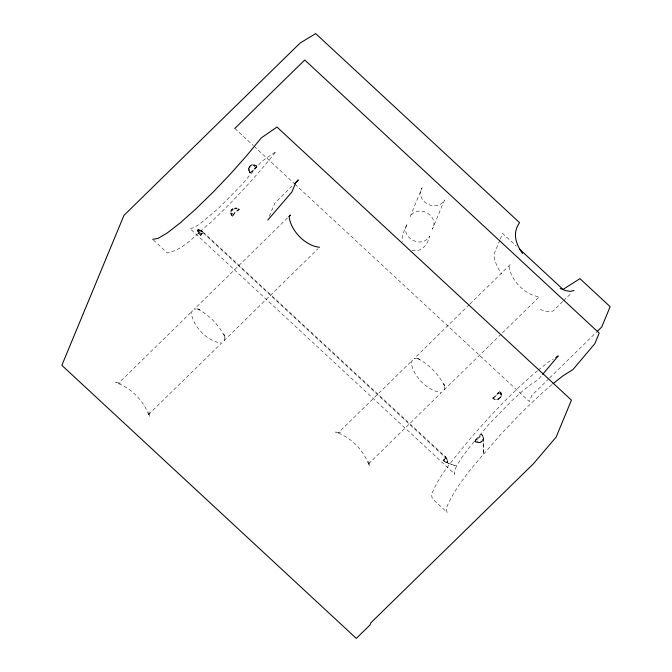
<?xml version="1.0" encoding="UTF-8"?>
<svg xmlns="http://www.w3.org/2000/svg" width="672" height="672" viewBox="0 0 672 672"><rect width="100%" height="100%" fill="white"/><g stroke="black" fill="none" stroke-linecap="round" stroke-linejoin="round"><path stroke-width="0.5" stroke-dasharray="3.36 2.52" d="M254.579 164.791L254.579 166.513L255.654 165.606L257.326 166.278L250.127 172.62L248.976 171.595L249.908 171.083L248.438 169.638L249.766 169.235L248.699 167.681L249.152 166.748L251.538 164.9L254.579 164.791L253.772 165.547L252.521 164.674L248.472 168.638L249.766 169.235L248.615 170.638L249.908 171.083L249.337 171.788L250.211 173.233L252.218 171.629L252.487 170.419L253.478 170.453L253.453 169.47L254.797 169.109L254.453 168.47L256.444 166.438L257.326 166.278M482.882 437.388L483.512 438.875L483.277 454.289L483.546 437.875L482.454 435.036L481.774 434.28L480.875 434.935L480.396 436.237L475.541 441.076L474.659 441.235C477.565 444.478 484.025 442.596 483.546 437.875L481.774 434.28M239.417 209.513L238.669 209.353L236.099 211.361L236.141 212.302L235.133 212.31L233.512 215.057L231.613 215.712L232.268 213.662L230.681 213.914C229.79 211.252 231.832 208.32 234.578 208.009L234.998 209.009L236.653 208.076L236.947 209.084L237.812 208.664L239.417 209.513L235.133 212.31L232.344 215.544L232.302 216.468L231.059 214.847L232.268 213.662L230.521 211.974L234.578 208.009M492.568 398C497.087 402.998 505.193 395.548 499.682 391.045L497.162 393.876L496.852 395.203L493.315 398.152L492.568 398L494.953 396.976L494.584 396.396L495.886 396.144L495.835 395.212L496.852 395.203L499.64 391.969L499.682 391.045M199.139 229.984L200.038 230.177C195.056 229.908 203.725 229.454 198.282 230.563L197.383 231.202L199.408 231.596L198.08 232.537L198.626 233.285L199.408 231.596L197.66 231.832L197.316 230.202L197.971 229.782L201.222 230.681L202.961 231.932L445.326 456.691L445.796 457.464L445.2 458.581L444.066 459.052L443.848 460.984L446.015 462.47L456.532 466.032L461.656 457.8L469.232 447.485L489.611 423.478L512.324 400.294L522.673 390.97L531.409 384.031L537.944 379.932L542.01 375.119M255.469 167.446L256.108 167.689L256.511 165.64L255.578 165.136L254.579 166.513L253.546 164.64M475.541 441.076L475.474 441.874L476.33 441.907L477.406 441L476.398 442.378L475.541 441.076L475.868 439.824L477.179 438.404L478.531 438.043L478.506 437.06L479.497 437.094L479.758 435.884L480.396 436.237L481.858 434.893L483 435.918M201.222 230.681L199.861 230.311L202.432 231.454L200.735 235.553L199.273 234.058L200.256 233.008L198.08 232.537M494.088 397.648L493.466 397.345L493.382 398.63L495.331 399.437L497.406 399.504L498.977 398.303L501.48 394.573L500.648 394.506L500.917 392.666L499.64 391.969L498.464 392.456L498.758 393.078L497.162 393.876L497.818 394.17M202.02 231.504L202.742 231.79L201.054 230.882L444.562 456.767L445.796 457.145L447.216 459.43L447.686 462.395L446.603 462.697L445.956 461.462L445.343 462.092L443.906 460.194L443.092 460.312L444.612 461.588M231.176 211.268L230.74 211.042L232.042 210.16L231.823 209.353L233.008 209.21L233.579 208.261L234.998 209.009L235.612 207.942L236.947 209.084L237.661 208.387L238.594 208.883L238.51 210.168L237.896 209.866L237.401 211.117L237.031 210.538M248.472 168.638L248.699 167.681L249.816 167.236L249.791 165.967L250.79 166.286L251.538 164.9L251.882 165.396M198.652 229.849L197.316 230.202L198.282 230.563L197.66 231.832M269.346 216.308L274.798 203.137L293.051 185.094M499.834 240.122L494.676 252.588L494.147 256.393L495.155 261.408L497.65 267.38L501.505 274.016M500.237 239.165L502.614 233.411L516.382 246.17M447.754 461.958L447.636 461.143L446.603 462.697M483.512 438.875L480.438 442.613L480.102 442.117L478.439 442.873L478.212 441.966L476.398 442.378M230.681 213.914L231.336 213.007L230.504 212.94M500.648 394.506L501.295 393.599M443.906 460.194L445.2 458.581L444.788 457.985L445.595 457.951L445.217 457.178L445.796 457.464L445.099 456.557L447.67 461.353L446.922 459.127L444.562 456.767L446.359 458.018L445.981 458.296M200.735 235.553L202.432 233.218L202.196 232.218L202.86 232.42L202.398 231.739L202.961 231.932M443.092 460.312L444.066 459.052L444.629 459.337M232.302 216.468L233.512 215.057L233.218 214.435M474.659 441.235L475.868 439.824L476.515 440.068L477.179 438.404L477.523 439.043M479.455 442.84L481.194 441.227L482.194 441.546L482.16 440.278L482.824 440.756L482.966 439.312L483.286 439.832M501.463 395.539L500.808 396.245L501.245 396.472L499.943 397.354L500.161 398.16L498.977 398.303L499.355 398.79L497.935 399.05L498.397 399.252M500.917 392.666L499.716 393.851L500.489 392.658L500.371 391.801L499.64 391.969M287.482 217.972L194.191 309.238L196.51 308.935L199.66 309.758L196.316 308.372C208.866 314.437 219.29 325.13 225.263 337.714L223.969 334.404L224.826 337.638L224.574 340.04L223.255 341.435L318.032 248.707M469.3 304.66L414.07 358.688L416.388 358.386L419.53 359.209L416.195 357.823C428.744 363.888 439.169 374.581 445.133 387.164L443.848 383.855L444.696 387.089L444.452 389.491L443.125 390.886L501.346 333.934M470.039 303.929L510.342 264.499L509.015 265.894C510.233 279.821 525.395 295.571 539.406 296.696L502.085 333.203M562.775 301.476L553.031 311.01L549.587 311.884L544.9 311.195L539.213 308.977M563.522 300.745L571.763 292.681M548.923 378.655L531.812 395.396L529.284 401.495L294.798 184.036M549.671 377.933L596.526 332.086M477.397 442.722L478.212 441.966M537.449 370.759C512.459 391.868 490.006 415.792 468.611 440.488C455.137 457.691 439.463 474.146 431.424 494.785L432.382 498.716L447.107 512.375L446.149 508.435C458.052 480.43 480.421 458.464 499.766 435.498C516.39 417.64 533.442 400.084 552.174 384.418M538.23 370.138L548.344 362.099L553.291 358.999M198.626 233.285L200.256 233.008L199.987 234.83L201.709 234.284L201.34 233.705L202.432 233.218L201.835 232.882M197.257 230.63L198.282 230.563M199.273 234.058L200.71 234.662M248.976 171.595L250.127 172.62L251.11 172.578L250.79 172.015L252.218 171.629L251.588 171.276M481.858 434.893L480.875 434.935L481.194 435.498M231.059 214.847L232.344 215.544M231.185 210.126L232.042 210.16M499.943 397.354L500.791 397.387M235.612 207.942L236.653 208.076M411.944 250.244C421.084 252.958 428.123 244.432 429.517 236.166C422.134 249.589 399.403 237.367 407.131 223.885C405.334 229.631 400.621 235.301 402.662 241.634M197.56 229.916L198.484 230.076M249.152 166.748L249.816 167.236M493.315 398.152L494.315 399.118M238.669 209.353L237.661 208.387M234.83 128.419L253.285 145.53M254.058 146.244L294.034 183.322M153.392 239.98L167.378 252.949C184.884 249.362 196.82 233.226 210.437 222.751C233.915 200.516 255.906 176.719 276.108 151.469L261.626 161.456L240.929 185.615L218.266 208.522L199.609 224.171L193.385 227.884L189.832 228.463L454.843 474.23L454.213 471.635L456.532 466.032L446.015 462.47L445.956 461.462M202.306 231.378L202.742 231.79L202.432 231.454M256.444 166.438L255.578 165.136M495.978 399.076L496.373 399.571M232.621 208.723L233.008 209.21M481.194 441.227L481.387 442.168M250.589 165.346L250.79 166.286M248.438 169.638L248.615 170.638M447.082 462.773L447.434 461.63L447.686 462.395L447.636 461.143M250.127 172.62L250.211 173.233M420.958 190.63C417.564 203.759 437.926 211.915 444.486 200.021L432.415 229.152C440.143 215.67 417.421 203.448 410.038 216.871L422.108 187.74L420.958 190.63M149.092 411.726L148.848 414.128L147.521 415.523L221.634 343.014C207.631 341.88 192.469 326.13 191.251 312.211L192.578 310.817L118.465 383.326L120.775 383.023L115.651 382.637C131.174 387.568 144.48 401.327 149.36 416.808L149.092 411.726M368.97 461.177L368.726 463.579L367.399 464.974L441.512 392.465C427.51 391.339 412.348 375.581 411.13 361.662L412.457 360.268L338.335 432.776L340.654 432.474L335.53 432.088C351.053 437.018 364.35 450.778 369.239 466.259L368.97 461.177"/><path stroke-width="1.01" d="M542.682 374.321L558.247 355.891L555.769 357.445M234.83 128.419L304.752 60.018L599.206 333.094L594.838 343.652L572.972 369.55L563.069 375.757L552.947 383.796M294.554 183.624L298.301 179.962L295.772 182.616L291.875 192.032L267.784 220.072M288.977 216.51L290.464 215.048L289.145 216.443C290.354 230.37 305.516 246.12 319.528 247.246M597.274 331.355L601.734 326.995L610.151 306.676L579.953 278.67L563.018 289.43L519.439 249.01M574.014 290.489L570.562 291.362L565.874 290.682L560.188 288.456M152.653 239.299L158.021 238.426L167.454 232.806L180.298 222.802L195.712 209.093L212.671 192.595L230.034 174.401L246.641 155.719L261.391 137.81L276.99 127.05L571.444 400.134L556.13 437.102L533.434 463.772L370.936 622.742L370.012 624.994L356.303 638.4L61.849 365.324L123.959 215.368L300.166 42.991L315.697 33.6L519.548 222.65C512.106 233.142 515.819 243.919 522.488 253.495"/></g></svg>
